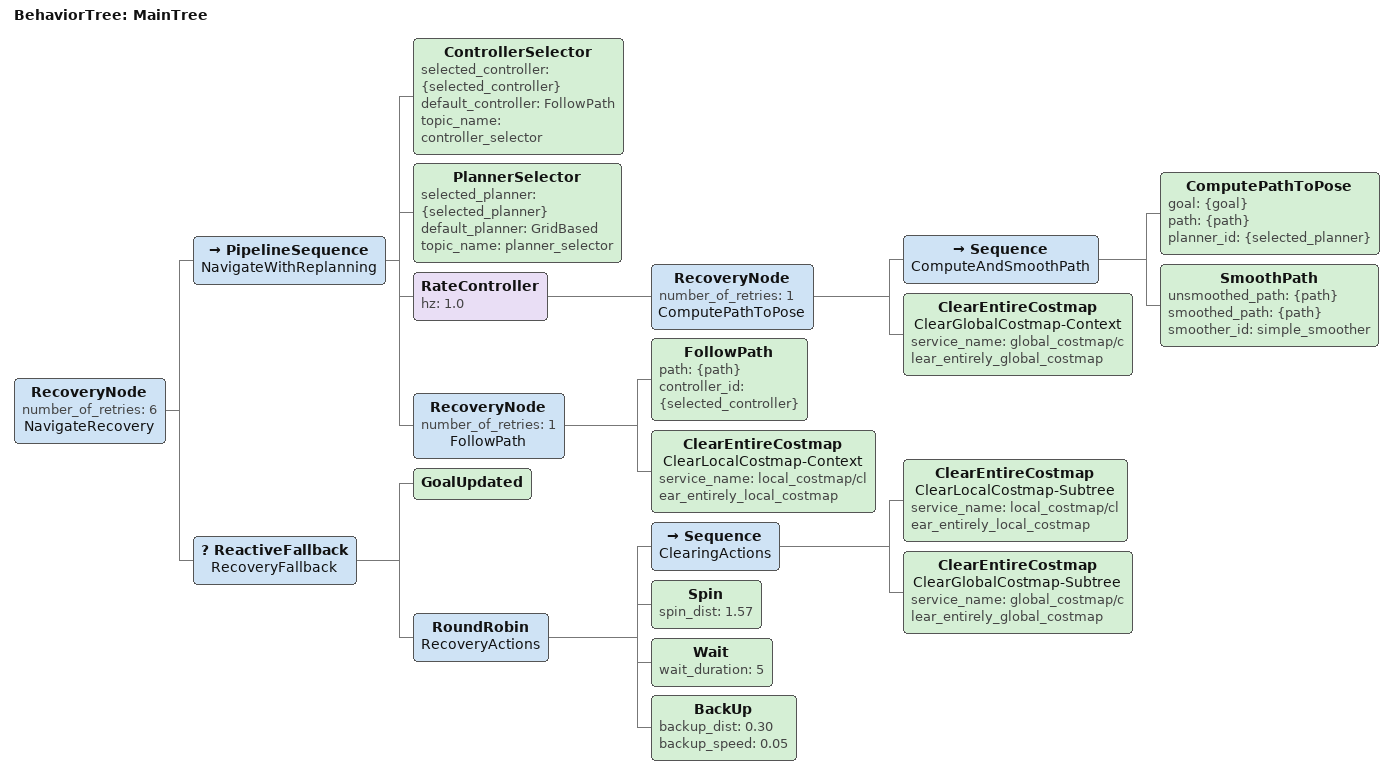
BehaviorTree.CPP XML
<root main_tree_to_execute="MainTree">
  <BehaviorTree ID="MainTree">
    <RecoveryNode number_of_retries="6" name="NavigateRecovery">

      <PipelineSequence name="NavigateWithReplanning">
        <ControllerSelector selected_controller="{selected_controller}" default_controller="FollowPath" topic_name="controller_selector"/>
        <PlannerSelector selected_planner="{selected_planner}" default_planner="GridBased" topic_name="planner_selector"/>
        <RateController hz="1.0">
          <RecoveryNode number_of_retries="1" name="ComputePathToPose">
            <Sequence name="ComputeAndSmoothPath">
              <ComputePathToPose goal="{goal}" path="{path}" planner_id="{selected_planner}"/>
              <SmoothPath unsmoothed_path="{path}" smoothed_path="{path}" smoother_id="simple_smoother"/>
            </Sequence>
            <ClearEntireCostmap name="ClearGlobalCostmap-Context" service_name="global_costmap/clear_entirely_global_costmap"/>
          </RecoveryNode>
        </RateController>

        <RecoveryNode number_of_retries="1" name="FollowPath">
          <FollowPath path="{path}" controller_id="{selected_controller}"/>
          <ClearEntireCostmap name="ClearLocalCostmap-Context" service_name="local_costmap/clear_entirely_local_costmap"/>
        </RecoveryNode>
      </PipelineSequence>

      <ReactiveFallback name="RecoveryFallback">
        <GoalUpdated/>
        <RoundRobin name="RecoveryActions">
          <Sequence name="ClearingActions">
            <ClearEntireCostmap name="ClearLocalCostmap-Subtree" service_name="local_costmap/clear_entirely_local_costmap"/>
            <ClearEntireCostmap name="ClearGlobalCostmap-Subtree" service_name="global_costmap/clear_entirely_global_costmap"/>
          </Sequence>
          <Spin spin_dist="1.57"/>
          <Wait wait_duration="5"/>
          <BackUp backup_dist="0.30" backup_speed="0.05"/>
        </RoundRobin>
      </ReactiveFallback>

    </RecoveryNode>
  </BehaviorTree>
</root>
